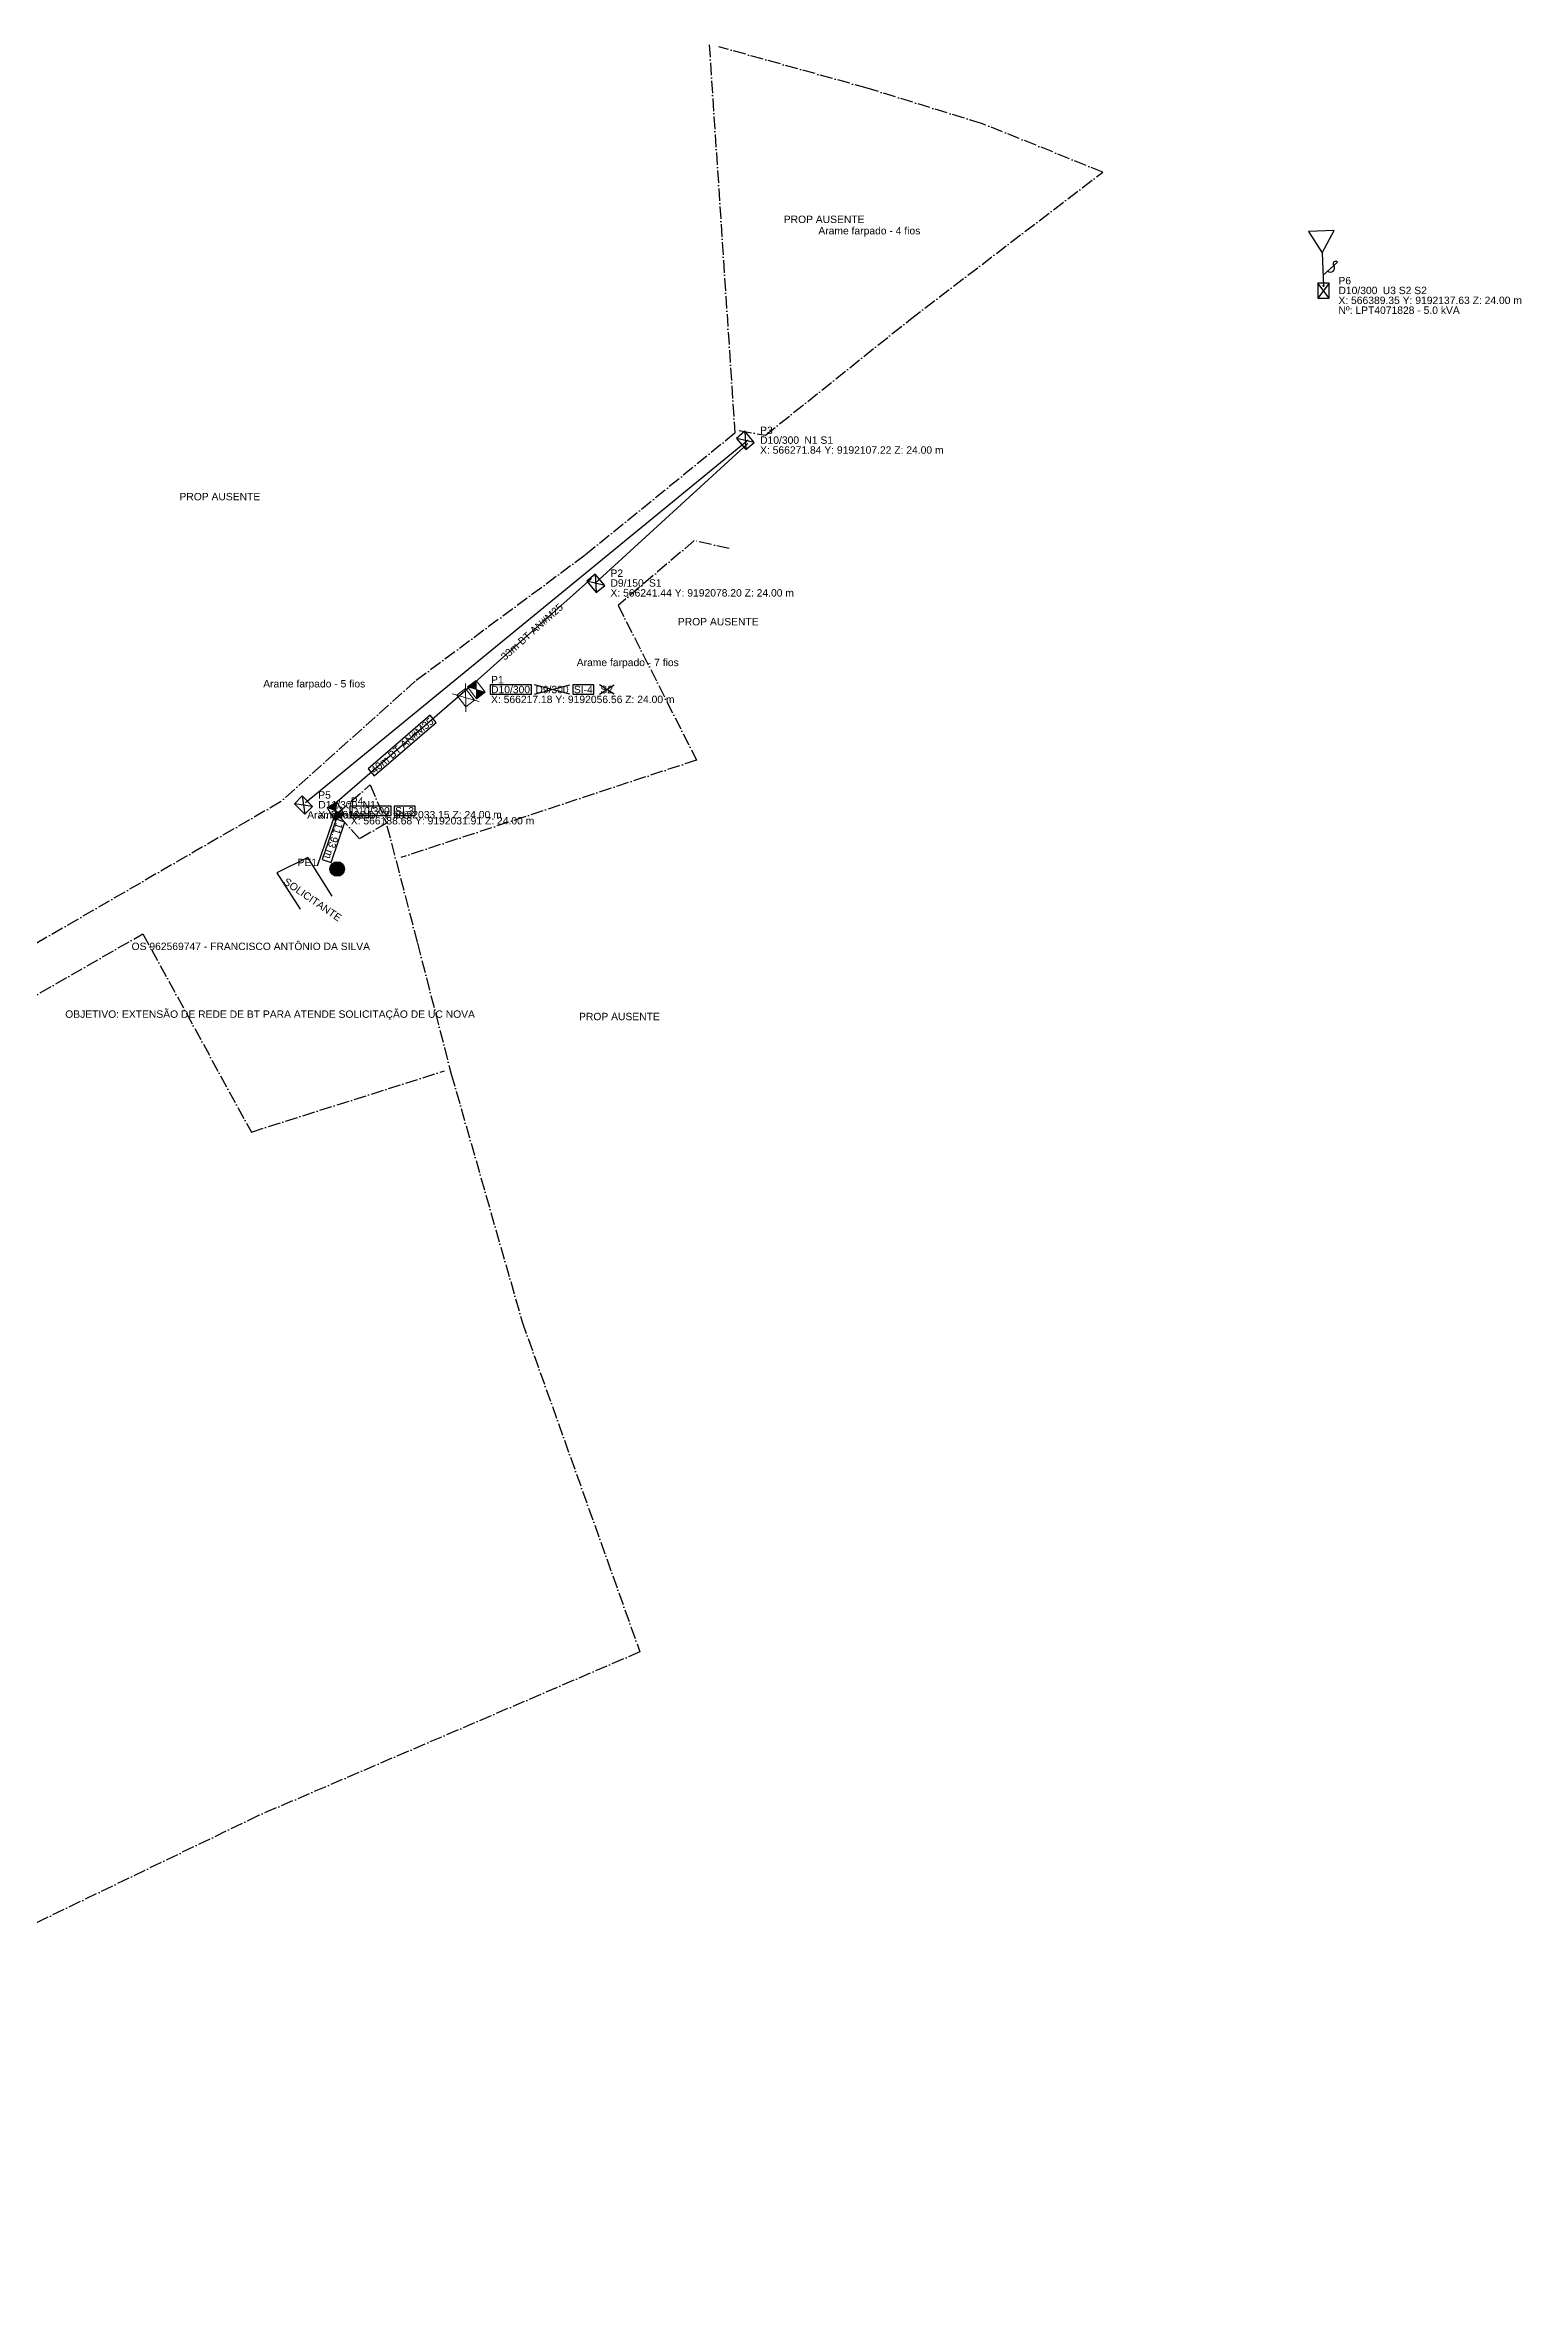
# Model space of a CAD drawing. Header units: metres. Extents: x 565903 to 566429, y 9191733 to 9192188.
# Drawn here: x 566129.5 to 566429.5, y 9191732.8 to 9192187.5 of the extents above; entities that cross this region are included whole.
import ezdxf
from ezdxf.enums import TextEntityAlignment as Align

# ---------------------------------------------------------------- set-up
doc = ezdxf.new("R2010")
doc.units = ezdxf.units.M
doc.linetypes.add('DASHDOT', pattern=[3.556, 2.54, -0.508, 0, -0.508])
for name, color, linetype in [('CERCA', 8, 'DASHDOT'), ('LINHAS', 7, 'CONTINUOUS'), ('PONTO DE ENTREGA', 8, 'CONTINUOUS'), ('PONTO FOTO', 4, 'CONTINUOUS'), ('POSTE', 3, 'CONTINUOUS'), ('Poste dt', 3, 'Continuous'), ('Poste Existente', 3, 'Continuous'), ('REDE SECUNDARIA - Instalar', 5, 'CONTINUOUS'), ('REDE SECUNDARIA - Manter', 5, 'CONTINUOUS'), ('TEXTOS A IMPLANTAR', 1, 'CONTINUOUS'), ('TEXTOS A REMOVER', 7, 'CONTINUOUS'), ('TEXTOS EXISTENTES', 7, 'CONTINUOUS'), ('TEXTOS MAPA', 8, 'CONTINUOUS'), ('TRAFO', 7, 'CONTINUOUS')]:
    doc.layers.add(name, color=color, linetype=linetype)
doc.styles.add('ARIAL', font='arial.ttf')

# ---------------------------------------------------------------- blocks, each defined once
blk = doc.blocks.new('PosteDtSubstituir')
at = {"linetype": 'CONTINUOUS', "lineweight": 0}
h = blk.add_hatch(color=3, dxfattribs=at)
h.paths.add_polyline_path([(1.12, -1.5), (0, 0), (-1.12, -1.5)], flags=0)
h.paths.add_polyline_path([(1.12, 1.5), (-1.12, 1.5), (0, 0)], flags=0)
at = {"color": 1, "lineweight": 0}
for p, q in [((-0.98, -2.3), (-4.44, 2.29)), ((-4.42, -2.32), (-1, 2.3))]:
    blk.add_line(p, q, dxfattribs=at)
at = {"color": 3, "lineweight": 0}
for p, q in [((-3.83, 1.49), (-3.83, -1.51)), ((-1.59, 1.49), (-3.83, 1.49)), ((-1.59, -1.51), (-3.83, 1.49)), ((-1.59, 1.49), (-3.83, -1.51)), ((-1.59, -1.51), (-1.59, 1.49)), ((1.12, 1.5), (-1.12, -1.5)), ((1.12, -1.5), (-1.12, 1.5)), ((1.12, 1.5), (-1.12, 1.5)), ((-1.12, 1.5), (-1.12, -1.5)), ((1.12, -1.5), (1.12, 1.5)), ((-3.83, -1.51), (-1.59, -1.51)), ((-1.12, -1.5), (1.12, -1.5))]:
    blk.add_line(p, q, dxfattribs=at)
blk = doc.blocks.new('dt')
at = {"color": 0}
for p, q in [((1.120087, 1.5), (-1.120087, 1.5)), ((-1.120087, 1.5), (-1.120087, -1.5)), ((-1.120087, 1.5), (1.120087, -1.5)), ((-1.120087, -1.5), (1.120087, 1.5)), ((1.120087, -1.5), (1.120087, 1.5)), ((-1.120087, -1.5), (1.120087, -1.5))]:
    blk.add_line(p, q, dxfattribs=at)
for tag, p in [('MODELO', (-2.878805, 2.548923)), ('COD', (1.996674, -1.514935))]:
    blk.add_attdef(tag, p, '', height=1.6, dxfattribs=at)
blk = doc.blocks.new('PosteDtExistente')
at = {"layer": 'Poste Existente', "rotation": 180}
blk.add_blockref('dt', (-0.036594, -0.043517), dxfattribs=at)
at = {"layer": 'poste'}
for tag, p in [('MODELO', (-2.878805, 2.548923)), ('COD', (1.996674, -1.514935))]:
    blk.add_attdef(tag, p, '', height=1.6, dxfattribs=at)
blk = doc.blocks.new('dtp')
at = {"linetype": 'Continuous', "lineweight": 0, "ltscale": 0.01}
h = blk.add_hatch(color=0, dxfattribs=at)
h.paths.add_polyline_path([(-1.12, 1.5), (0, 0), (1.12, 1.5)])
h.paths.add_polyline_path([(-1.12, -1.5), (1.12, -1.5), (0, 0)])
at = {"color": 0, "lineweight": 0}
for p, q in [((-1.12, -1.5), (1.12, 1.5)), ((-1.12, 1.5), (1.12, -1.5)), ((1.12, 1.5), (-1.12, 1.5)), ((-1.12, 1.5), (-1.12, -1.5)), ((1.12, -1.5), (1.12, 1.5)), ((-1.12, -1.5), (1.12, -1.5))]:
    blk.add_line(p, q, dxfattribs=at)
blk = doc.blocks.new('PosteDtProjetado')
at = {"layer": 'Poste dt', "rotation": 180}
blk.add_blockref('dtp', (-0.05948, 0.026162), dxfattribs=at)
at = {"layer": 'poste', "ltscale": 0.01}
for tag, p in [('MODELO', (-3.273471, 2.731691)), ('COD', (1.964351, -1.493983))]:
    blk.add_attdef(tag, p, '', height=1.6, dxfattribs=at)
blk = doc.blocks.new('TransformadorComChaveExistente', base_point=(13.7, 6))
at = {"linetype": 'CONTINUOUS'}
h = blk.add_hatch(color=256, dxfattribs=at)
edge = h.paths.add_edge_path(flags=0)
edge.add_arc((13.7, 6.93), 0.14, 90, 90)
for p, q in [((16.28, 18.12), (11.11, 18.12)), ((11.11, 18.12), (13.7, 13.64)), ((13.7, 13.64), (16.28, 18.12)), ((13.7, 13.64), (13.7, 6.93)), ((13.7, 9.14), (16.75, 11.62))]:
    blk.add_line(p, q)
blk.add_circle((13.7, 6.93), 0.14)
for centre, radius, start, end in [((15.26, 10.5), 0.839, 223.4635, 34.319), ((16.34, 11.31), 0.511, 37.2065, 221.6178)]:
    blk.add_arc(centre, radius, start, end)
blk = doc.blocks.new('PontoEntrega', base_point=(8.56, 3.62))
h = blk.add_hatch(color=1)
h.dxf.hatch_style = 1
h.paths.add_polyline_path([(14.13, 3.03, 1), (11.17, 3.03, 1)])
at = {"color": 1}
blk.add_circle((12.65, 3.03), 1.48, dxfattribs=at)

msp = doc.modelspace()

# ---------------------------------------------------------------- linework, layer by layer
at = {"color": 1, "linetype": 'CONTINUOUS'}
for p, q in [((566228.98, 9192055.61), (566236.2, 9192057.51)), ((566236.2, 9192055.61), (566228.98, 9192057.51)), ((566242.19, 9192055.61), (566245.17, 9192057.51)), ((566245.17, 9192055.61), (566242.19, 9192057.51))]:
    msp.add_line(p, q, dxfattribs=at)
at = {"layer": 'CERCA'}
for points in [[(566264.51, 9192187.55), (566269.71, 9192108.62), (566239.27, 9192083.85), (566204.79, 9192058.28), (566177.4, 9192033.75), (566091.66, 9191984.1), (566042.4, 9191948.01)], [(566270.61, 9192109.17), (566275.95, 9192108.24), (566305.41, 9192131.83), (566344.47, 9192161.68), (566319.84, 9192171.57), (566296.57, 9192178.75), (566266.47, 9192187.12)], [(566268.53, 9192085.22), (566261.45, 9192086.81), (566245.99, 9192073.65), (566261.94, 9192042.24), (566201.85, 9192022.42)], [(566188.95, 9192031.43), (566195.63, 9192037.2), (566198.92, 9192029.39), (566193.43, 9192026.23), (566188.99, 9192031.23)], [(566199.03, 9192028.89), (566205.21, 9192005.06), (566212.1, 9191978.46), (566226.49, 9191928.15), (566250.42, 9191861.07), (566172.9, 9191827.81), (566119.31, 9191801.94), (566098.18, 9191784.92), (565985.44, 9191732.81), (565902.66, 9191814.08), (565988.87, 9191884.09), (565994.76, 9191896.86), (566036.13, 9191919.13), (566049.16, 9191941.98), (566096.89, 9191976.72), (566149.43, 9192006.94), (566171.47, 9191966.68), (566210.74, 9191979.1)]]:
    msp.add_lwpolyline(points, dxfattribs=at)
at = {"layer": 'LINHAS'}
for p, q in [((566272.41, 9192107.2), (566182.46, 9192033.56)), ((566272.34, 9192106.55), (566241.27, 9192078.11)), ((566182.93, 9192022.41), (566176.64, 9192019.36)), ((566176.64, 9192019.36), (566181.39, 9192011.94)), ((566187.87, 9192014.56), (566182.93, 9192022.41))]:
    msp.add_line(p, q, dxfattribs=at)
at = {"layer": 'PONTO DE ENTREGA'}
msp.add_line((566188.68, 9192031.91), (566184.82, 9192020.69), dxfattribs=at)
msp.add_lwpolyline([(566188.68, 9192030.21), (566185.86, 9192022.03), (566187.66, 9192021.41), (566190.47, 9192029.59), (566188.68, 9192030.21)], close=True, dxfattribs=at)
at = {"layer": 'REDE SECUNDARIA - Instalar'}
msp.add_lwpolyline([(566216.36, 9192057.5), (566187.86, 9192032.85)], dxfattribs=at)
at = {"layer": 'REDE SECUNDARIA - Manter'}
msp.add_lwpolyline([(566240.6, 9192079.13), (566216.35, 9192057.49)], dxfattribs=at)
at = {"layer": 'TEXTOS A IMPLANTAR'}
for points in [[(566219.98, 9192055.61), (566228.38, 9192055.61), (566228.38, 9192057.51), (566219.98, 9192057.51), (566219.98, 9192055.61)], [(566236.8, 9192055.61), (566241.09, 9192055.61), (566241.09, 9192057.51), (566236.8, 9192057.51), (566236.8, 9192055.61)], [(566196.44, 9192039.02), (566209.02, 9192049.9), (566207.78, 9192051.34), (566195.2, 9192040.46), (566196.44, 9192039.02)], [(566191.48, 9192030.96), (566199.88, 9192030.96), (566199.88, 9192032.86), (566191.48, 9192032.86), (566191.48, 9192030.96)], [(566200.48, 9192030.96), (566204.76, 9192030.96), (566204.76, 9192032.86), (566200.48, 9192032.86), (566200.48, 9192030.96)]]:
    msp.add_lwpolyline(points, close=True, dxfattribs=at)

# ---------------------------------------------------------------- block references
msp.add_blockref('PosteDtExistente', (566389.35, 9192137.63))
for name, p, rotation in [('PosteDtExistente', (566271.84, 9192107.22), 40.14535837120087), ('PosteDtExistente', (566241.44, 9192078.2), 39.83049135181392), ('PosteDtSubstituir', (566217.18, 9192056.56), 36.99799999999999), ('PosteDtExistente', (566182.07, 9192033.15), 44.46867099893342), ('PosteDtProjetado', (566188.68, 9192031.91), 30.44238295039952)]:
    msp.add_blockref(name, p, dxfattribs=dict(rotation=rotation))
at = {"layer": 'PONTO DE ENTREGA'}
msp.add_blockref('PontoEntrega', (566184.82, 9192020.69), dxfattribs=at)
at = {"layer": 'TRAFO', "rotation": 2.27800000000002}
msp.add_blockref('TransformadorComChaveExistente', (566389.35, 9192137.63), dxfattribs=at)

# ---------------------------------------------------------------- texts
at = {"style": 'Arial'}
for s, p in [('X: 566389.35 Y: 9192137.63 Z: 24.00 m', (566392.35, 9192135.63)), ('X: 566271.84 Y: 9192107.22 Z: 24.00 m', (566274.84, 9192105.22)), ('X: 566241.44 Y: 9192078.20 Z: 24.00 m', (566244.44, 9192076.2)), ('X: 566217.18 Y: 9192056.56 Z: 24.00 m', (566220.18, 9192054.56)), ('X: 566182.07 Y: 9192033.15 Z: 24.00 m', (566185.07, 9192031.15)), ('X: 566188.68 Y: 9192031.91 Z: 24.00 m', (566191.68, 9192029.91))]:
    msp.add_text(s, height=1.5, dxfattribs=at).set_placement(p, align=Align.MIDDLE_LEFT)
at = {"layer": 'CERCA', "linetype": 'Continuous', "style": 'Arial'}
for s, p in [('Arame farpado - 4 fios', (566297.04, 9192149.77)), ('Arame farpado - 7 fios', (566247.95, 9192062.07)), ('Arame farpado - 5 fios', (566184.25, 9192057.74)), ('Arame farpado - 7 fios', (566193.19, 9192031.1))]:
    msp.add_text(s, height=1.5, dxfattribs=at).set_placement(p, align=Align.MIDDLE_CENTER)
at = {"layer": 'PONTO DE ENTREGA', "style": 'Arial'}
msp.add_text('PE1', height=1.5, dxfattribs=at).set_placement((566184.82, 9192020.69), align=Align.RIGHT)
at = {"layer": 'PONTO DE ENTREGA', "insert": (566188.17, 9192025.81), "char_height": 1.5, "attachment_point": 5, "rotation": 250.9997, "style": 'Arial'}
msp.add_mtext('11.93 m', dxfattribs=at)
at = {"layer": 'PONTO FOTO', "style": 'Arial'}
for s, p in [('P6', (566392.35, 9192139.63)), ('P3', (566274.84, 9192109.22)), ('P2', (566244.44, 9192080.2)), ('P1', (566220.18, 9192058.56)), ('P5', (566185.07, 9192035.15)), ('P4', (566191.68, 9192033.91))]:
    msp.add_text(s, height=1.5, dxfattribs=at).set_placement(p, align=Align.MIDDLE_LEFT)
at = {"layer": 'TEXTOS A IMPLANTAR', "char_height": 1.5, "attachment_point": 4, "style": 'Arial'}
for s, insert in [('D10/300', (566220.18, 9192056.56)), ('SI-4', (566237, 9192056.56)), ('D10/300', (566191.68, 9192031.91)), ('SI-3', (566200.68, 9192031.91))]:
    msp.add_mtext(s, dxfattribs=dict(at, insert=insert))
at = {"layer": 'TEXTOS A IMPLANTAR', "insert": (566201.62, 9192045.75), "char_height": 1.5, "attachment_point": 2, "rotation": 40.8628, "style": 'Arial'}
msp.add_mtext('40m BT AN#M35', dxfattribs=at)
at = {"layer": 'TEXTOS A REMOVER', "char_height": 1.5, "attachment_point": 4, "style": 'Arial'}
for s, insert in [('D9/300', (566229.18, 9192056.56)), ('S2', (566242.39, 9192056.56))]:
    msp.add_mtext(s, dxfattribs=dict(at, insert=insert))
at = {"layer": 'TEXTOS EXISTENTES', "char_height": 1.5, "attachment_point": 4, "style": 'Arial'}
for s, insert in [('D10/300', (566392.35, 9192137.63)), ('U3 S2 S2', (566401.35, 9192137.63)), ('D10/300', (566274.84, 9192107.22)), ('N1 S1', (566283.84, 9192107.22)), ('D9/150', (566244.44, 9192078.2)), ('S1', (566252.26, 9192078.2)), ('D11/300', (566185.07, 9192033.15)), ('N1', (566194.07, 9192033.15))]:
    msp.add_mtext(s, dxfattribs=dict(at, insert=insert))
at = {"layer": 'TEXTOS EXISTENTES', "insert": (566227.98, 9192068.87), "char_height": 1.5, "attachment_point": 2, "rotation": 41.7369, "style": 'Arial'}
msp.add_mtext('33m BT AN#M25', dxfattribs=at)
at = {"layer": 'TEXTOS MAPA', "true_color": 0xffffff, "style": 'Arial'}
for p in [(566288.14, 9192152.09), (566165.36, 9192095.76), (566266.63, 9192070.35), (566246.55, 9191990.14)]:
    msp.add_text('PROP AUSENTE ', height=1.5, dxfattribs=at).set_placement(p, align=Align.MIDDLE_CENTER)
at = {"layer": 'TEXTOS MAPA', "true_color": 0xf44336, "style": 'Arial'}
msp.add_text('SOLICITANTE ', height=1.5, rotation=325.2203, dxfattribs=at).set_placement((566184.17, 9192013.72), align=Align.MIDDLE_CENTER)
at = {"layer": 'TEXTOS MAPA', "true_color": 0xffeb3b, "style": 'Arial'}
for s, p in [('OS 962569747 - FRANCISCO ANTÔNIO DA SILVA ', (566171.65, 9192004.39)), ('OBJETIVO: EXTENSÃO DE REDE DE BT PARA ATENDE SOLICITAÇÃO DE UC NOVA ', (566175.57, 9191990.63))]:
    msp.add_text(s, height=1.5, dxfattribs=at).set_placement(p, align=Align.MIDDLE_CENTER)
at = {"layer": 'TRAFO', "style": 'Arial'}
msp.add_text('Nº: LPT4071828 - 5.0 kVA', height=1.5, dxfattribs=at).set_placement((566392.35, 9192133.63), align=Align.MIDDLE_LEFT)

doc.saveas('drawing.dxf')
